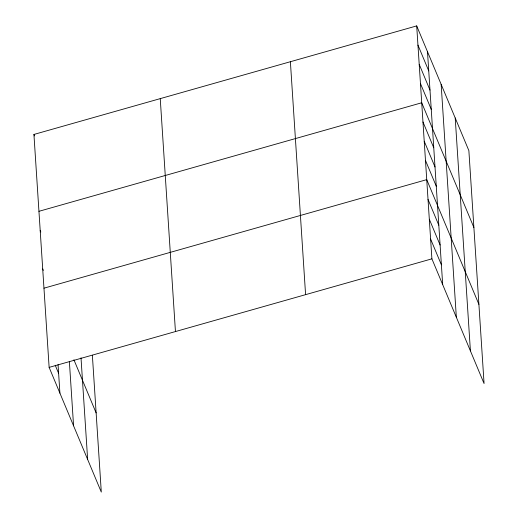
<?xml version="1.0" encoding="UTF-8"?>
<svg xmlns="http://www.w3.org/2000/svg" width="518" height="518" viewBox="0 0 518 518"><rect width="100%" height="100%" fill="white"/><g stroke="black" fill="none" stroke-linecap="round" stroke-linejoin="round"><path stroke-width="0.78" d="M92.366 355.251L101.301 492.1L49.132 367.379L33.929 134.447L416.699 25.9L468.868 150.621L484.071 383.553L431.902 258.838L416.699 25.9M38.941 211.312L421.717 102.771L473.886 227.486M43.959 288.183L426.735 179.636L478.904 304.357M49.132 367.379L431.902 258.838M417.955 45.118L428.742 70.901M419.211 64.336L429.992 90.119M420.461 83.553L431.248 109.337M422.973 121.989L433.754 147.772M424.223 141.207L435.01 166.99M425.479 160.418L436.266 186.202M428.023 199.436L438.811 225.22M429.318 219.237L440.106 245.02M430.607 239.038L441.394 264.821M33.929 134.447L34.544 135.917M40.197 230.529L40.812 232.006M42.709 268.965L43.324 270.441M73.912 359.777L96.134 412.904M55.232 365.261L58.625 373.368M455.212 117.968L470.415 350.906M441.142 84.33L456.345 317.269M427.486 51.683L442.689 284.622M290.384 61.72L305.588 294.658M160.243 98.627L175.447 331.559M81.009 357.834L87.646 459.453M69.386 361.661L73.575 425.815M58.055 364.653L59.913 393.162"/></g></svg>
